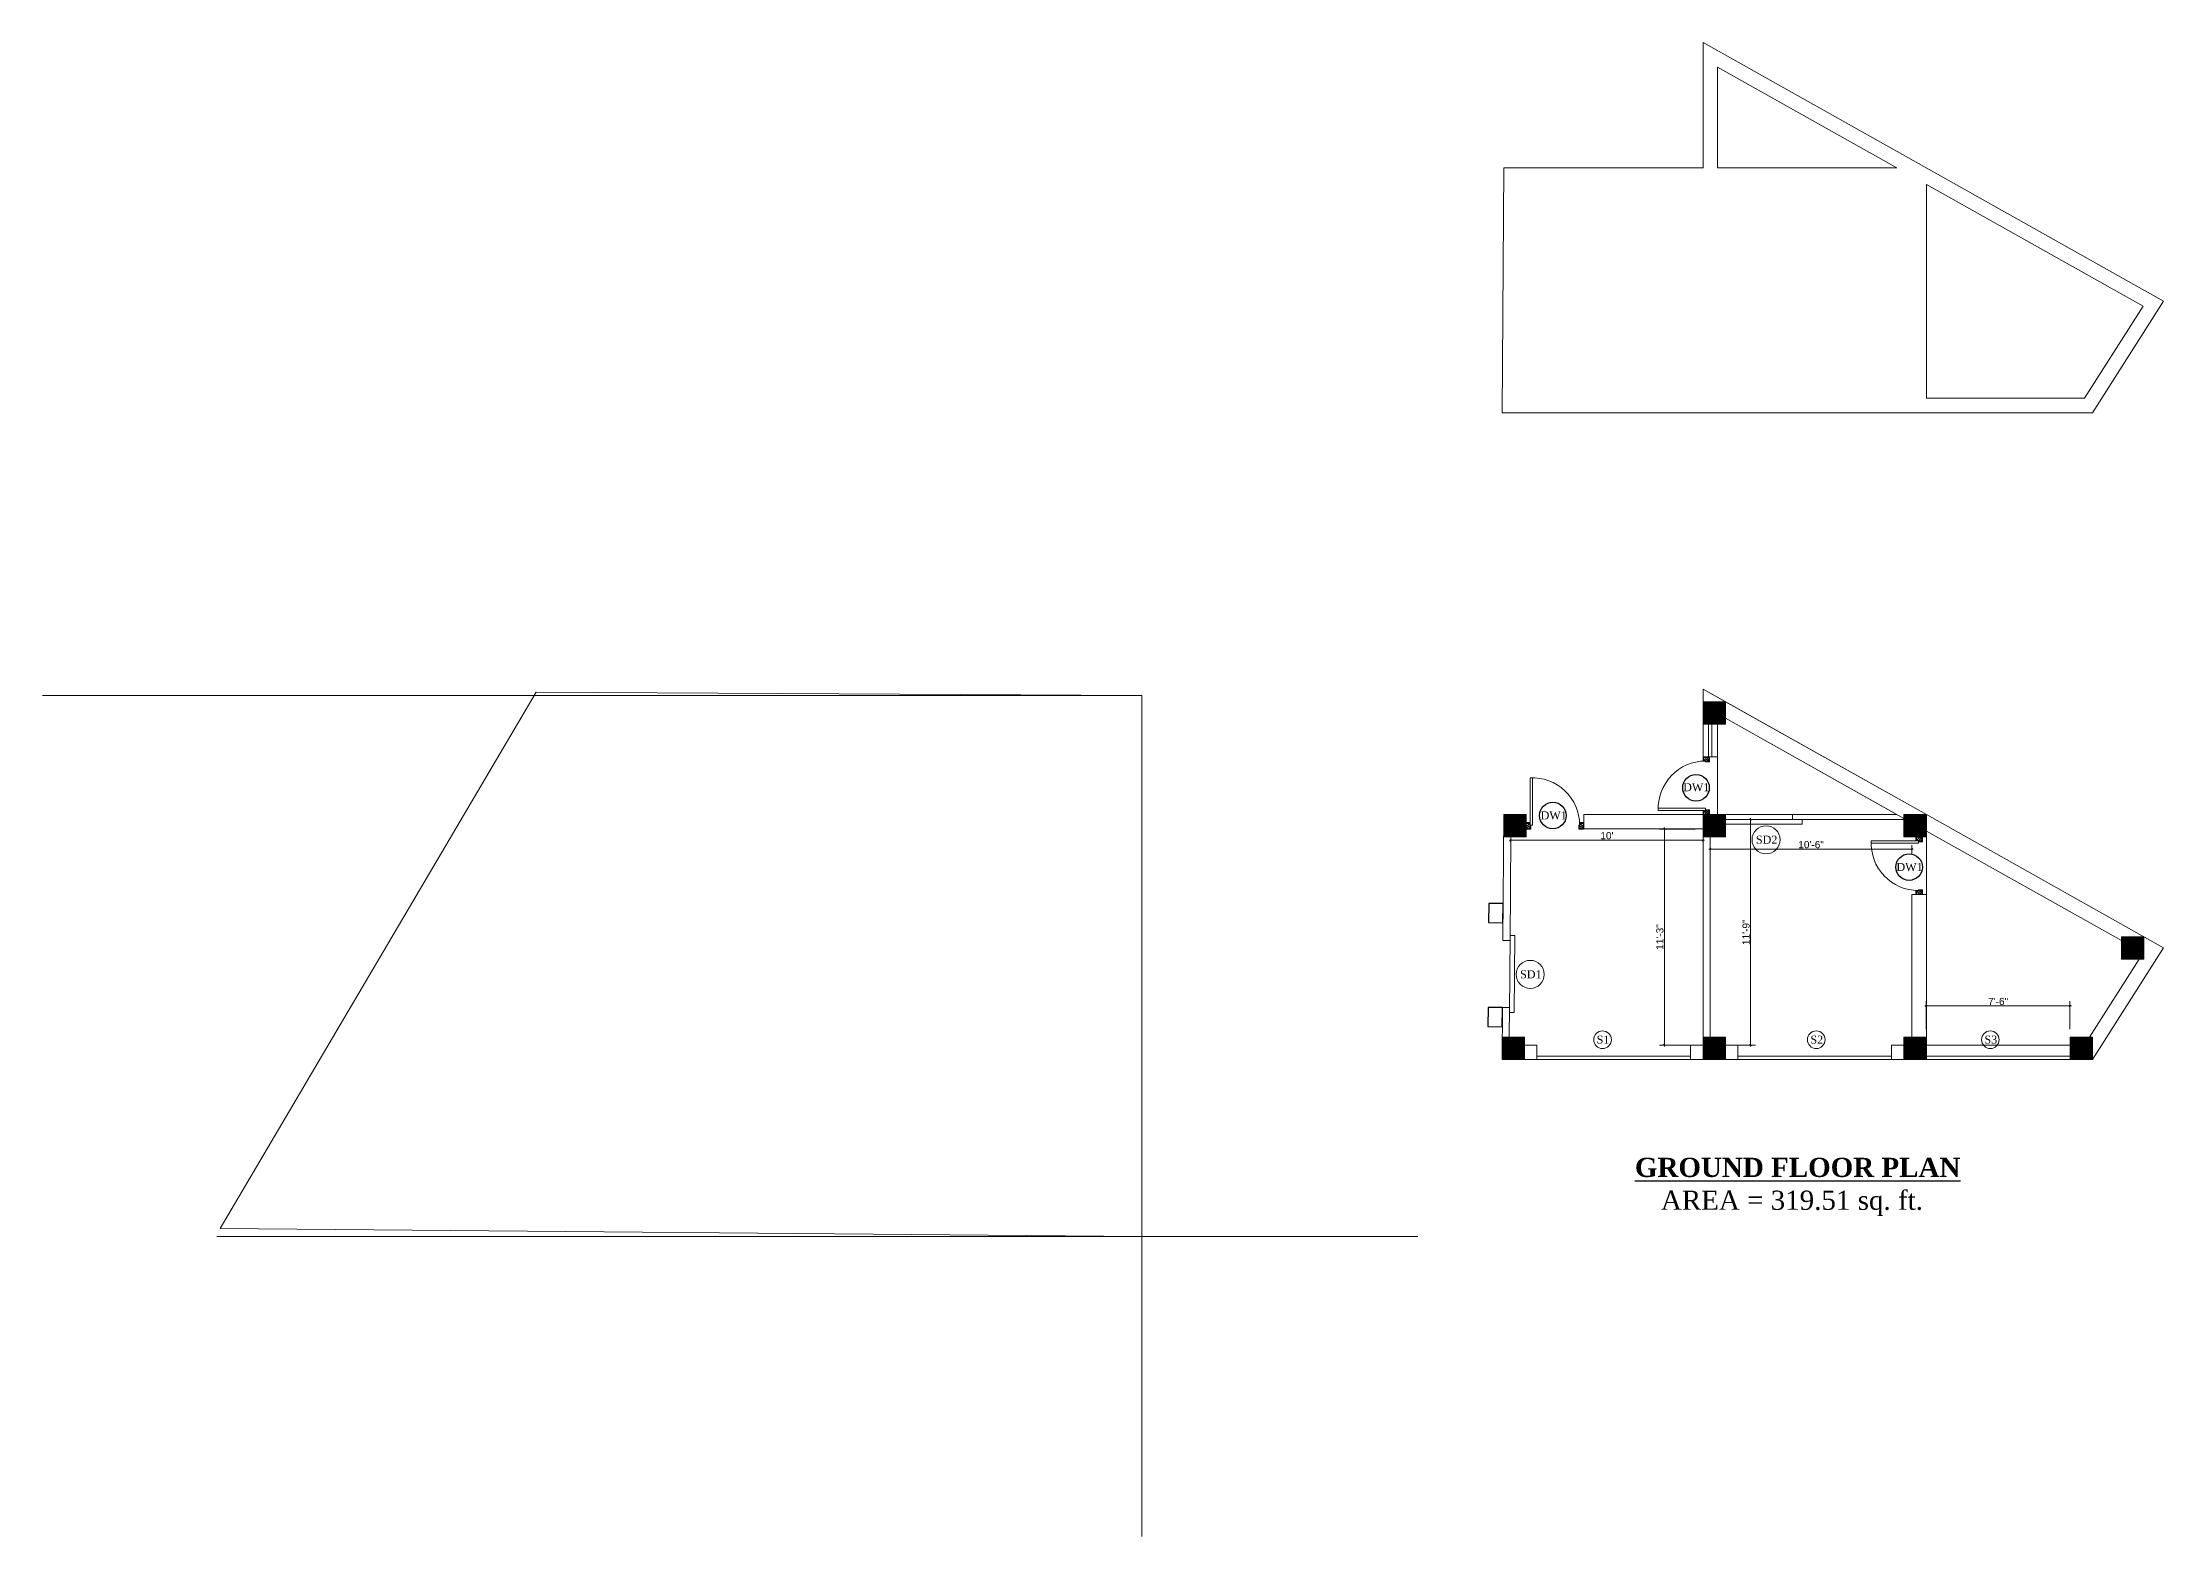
# Model space of a CAD drawing. Header units: inches. Extents: x 4069 to 291496, y -47643 to 12535.
# Drawn here: x 86025 to 87351, y -1870 to -936 of the extents above; entities that cross this region are included whole.
import ezdxf

# ---------------------------------------------------------------- set-up
doc = ezdxf.new("R2010")
doc.units = ezdxf.units.IN
doc.header["$LTSCALE"] = 5
doc.header["$MEASUREMENT"] = 0
doc.layers.add('A-WALL', color=7, linetype='Continuous', lineweight=9)
doc.layers.add('DOOR', color=62, linetype='Continuous', lineweight=0)
doc.layers.add('dim line', color=7, linetype='Continuous', lineweight=15, true_color=0xfab2b2)
doc.layers.add('TEXT', color=6, linetype='Continuous')
doc.layers.add('WALL', color=7, linetype='Continuous')
doc.styles.add('ordinary', font='times.ttf')
doc.styles.get("Standard").update_dxf_attribs({"font": 'arial.ttf'})
doc.dimstyles.new('Standard$0', dxfattribs={"dimtxt": 6, "dimasz": 4, "dimexe": 3, "dimexo": 6, "dimgap": 3, "dimtad": 1, "dimdec": 1, "dimzin": 0, "dimdsep": 46, "dimlunit": 4, "dimtxsty": 'Standard', "dimcen": 0.09, "dimclrd": 6, "dimclre": 6, "dimclrt": 7, "dimadec": 0, "dimazin": 0, "dimtfac": 1, "dimtdec": 1, "dimtix": 1, "dimtofl": 0, "dimtmove": 1, "dimatfit": 3, "dimfxl": 1, "dimtolj": 1, "dimtzin": 0, "dimlwd": 18, "dimlwe": 18, "dimarcsym": 0})

# ---------------------------------------------------------------- blocks, each defined once
blk = doc.blocks.new('oblique')
at = {"color": 0, "lineweight": -2}
blk.add_line((0.25, 0.25), (-0.25, -0.25), dxfattribs=at)
at = {"layer": 'dim line', "lineweight": 9}
for p, q in [((-0.4375, 0), (0.4375, 0)), ((0, 0.4375), (0, -0.4375))]:
    blk.add_line(p, q, dxfattribs=at)
blk = doc.blocks.new('*D1973')
at = {"layer": 'A-WALL', "color": 33, "lineweight": 0, "ltscale": 5, "transparency": 16777216}
blk.add_line((86943, -1434.8), (87063.2, -1434.8), dxfattribs=at)
at = {"layer": 'A-WALL', "color": 47, "lineweight": 0, "ltscale": 5, "transparency": 16777216}
for p, q in [((86943, -1437.8), (86943, -1437.8)), ((87063.2, -1437.8), (87063.2, -1437.8))]:
    blk.add_line(p, q, dxfattribs=at)
at = {"layer": 'Defpoints', "color": 0, "ltscale": 5, "transparency": 16777216}
for p in [(86943, -1432.8, -58.2), (87063.2, -1432.8, -58.2), (87063.2, -1434.8)]:
    blk.add_point(p, dxfattribs=at)
at = {"layer": 'A-WALL', "color": 33, "lineweight": 0, "ltscale": 5, "transparency": 16777216, "xscale": 2, "yscale": 2, "zscale": 2, "rotation": 180}
blk.add_blockref('oblique', (86943, -1434.8), dxfattribs=at)
at = {"layer": 'A-WALL', "color": 33, "lineweight": 0, "ltscale": 5, "transparency": 16777216, "xscale": 2, "yscale": 2, "zscale": 2}
blk.add_blockref('oblique', (87063.2, -1434.8), dxfattribs=at)
at = {"layer": 'A-WALL', "color": 7, "ltscale": 5, "transparency": 16777216, "insert": (87003.1, -1432), "char_height": 4.5, "attachment_point": 5}
blk.add_mtext("\\A1;10'", dxfattribs=at)
blk = doc.blocks.new('_OBLIQUE')
at = {"color": 0, "linetype": 'ByBlock'}
blk.add_line((-0.5, -0.5), (0.5, 0.5), dxfattribs=at)
blk = doc.blocks.new('*D1974')
at = {"layer": 'A-WALL', "color": 47, "lineweight": 0, "ltscale": 5, "transparency": 16777216}
for p, q in [((87067.7, -1437.8), (87067.7, -1443.4)), ((87193.7, -1437.8), (87193.7, -1443.4))]:
    blk.add_line(p, q, dxfattribs=at)
at = {"layer": 'A-WALL', "color": 33, "lineweight": 0, "ltscale": 5, "transparency": 16777216}
blk.add_line((87067.7, -1440.4), (87193.7, -1440.4), dxfattribs=at)
at = {"layer": 'Defpoints', "color": 0, "ltscale": 5, "transparency": 16777216}
for p in [(87067.7, -1432.8, -58.2), (87193.7, -1432.8, -58.2), (87193.7, -1440.4)]:
    blk.add_point(p, dxfattribs=at)
at = {"layer": 'A-WALL', "color": 33, "lineweight": 0, "ltscale": 5, "transparency": 16777216, "xscale": 2, "yscale": 2, "zscale": 2, "rotation": 180}
blk.add_blockref('oblique', (87067.7, -1440.4), dxfattribs=at)
at = {"layer": 'A-WALL', "color": 33, "lineweight": 0, "ltscale": 5, "transparency": 16777216, "xscale": 2, "yscale": 2, "zscale": 2}
blk.add_blockref('oblique', (87193.7, -1440.4), dxfattribs=at)
at = {"layer": 'A-WALL', "color": 7, "ltscale": 5, "transparency": 16777216, "insert": (87130.7, -1437.6), "char_height": 4.5, "attachment_point": 5}
blk.add_mtext('\\A1;10\'-6"', dxfattribs=at)
blk = doc.blocks.new('A$C27B36B59')
at = {"layer": 'DOOR'}
for p, q in [((0, 4), (0, 0)), ((2.5, 4), (0, 4)), ((0, 0), (3, 0)), ((2.5, 2.5), (2.5, 4)), ((3, 2.5), (2.5, 2.5)), ((3, 0), (3, 2.5))]:
    blk.add_line(p, q, dxfattribs=at)
for centre, radius, start, end in [((-1.4, -0.5), 4.75, 22.1411, 72.838), ((1.3, 2.1), 1.64, 45.138, 144.8948), ((2.2, 0.3), 2.49, 83.3149, 152.658), ((0.1, 0.4), 2.05, 349.4875, 93.6805), ((2, -0.5), 2.01, 58.7447, 166.495), ((-0.1, 0.3), 1.13, 343.542, 86.947), ((2.1, -0.4), 1.17, 38.2816, 160.1519)]:
    blk.add_arc(centre, radius, start, end, dxfattribs=at)
blk = doc.blocks.new('D2')
at = {"layer": 'DOOR'}
for p, q in [((74474, 24047.6), (74474, 24018.1)), ((74474, 24047.6), (74475.5, 24047.6)), ((74475.5, 24047.6), (74475.5, 24018.1))]:
    blk.add_line(p, q, dxfattribs=at)
blk.add_arc((74474, 24047.6), 29.5, 180, 272.9146, dxfattribs=at)
at = {"layer": 'DOOR', "xscale": -1, "rotation": 180}
blk.add_blockref('A$C27B36B59', (74442, 24050.1), dxfattribs=at)
at = {"layer": 'DOOR', "rotation": 180}
blk.add_blockref('A$C27B36B59', (74478, 24050.1), dxfattribs=at)
blk = doc.blocks.new('*D1975')
at = {"layer": 'A-WALL', "color": 47, "lineweight": 0, "ltscale": 5, "transparency": 16777216}
for p, q in [((87058.2, -1427.8), (87036, -1427.8)), ((87058.2, -1562.8), (87036, -1562.8))]:
    blk.add_line(p, q, dxfattribs=at)
at = {"layer": 'A-WALL', "color": 33, "lineweight": 0, "ltscale": 5, "transparency": 16777216}
blk.add_line((87039, -1427.8), (87039, -1562.8), dxfattribs=at)
at = {"layer": 'Defpoints', "color": 0, "ltscale": 5, "transparency": 16777216}
for p in [(87063.2, -1427.8, -58.2), (87039, -1562.8), (87063.2, -1562.8, -58.2)]:
    blk.add_point(p, dxfattribs=at)
at = {"layer": 'A-WALL', "color": 33, "lineweight": 0, "ltscale": 5, "transparency": 16777216, "xscale": 2, "yscale": 2, "zscale": 2}
for p, rotation in [((87039, -1427.8), 90), ((87039, -1562.8), 270)]:
    blk.add_blockref('oblique', p, dxfattribs=dict(at, rotation=rotation))
at = {"layer": 'A-WALL', "color": 7, "ltscale": 5, "transparency": 16777216, "insert": (87036.2, -1495.3), "char_height": 4.5, "attachment_point": 5, "rotation": 90}
blk.add_mtext('\\A1;11\'-3"', dxfattribs=at)
blk = doc.blocks.new('*D1976')
at = {"layer": 'A-WALL', "color": 47, "lineweight": 0, "ltscale": 5, "transparency": 16777216}
for p, q in [((87120.2, -1421.8), (87089.9, -1421.8)), ((87082.2, -1562.8), (87095.9, -1562.8))]:
    blk.add_line(p, q, dxfattribs=at)
at = {"layer": 'A-WALL', "color": 33, "lineweight": 0, "ltscale": 5, "transparency": 16777216}
blk.add_line((87092.9, -1421.8), (87092.9, -1562.8), dxfattribs=at)
at = {"layer": 'Defpoints', "color": 0, "ltscale": 5, "transparency": 16777216}
for p in [(87125.2, -1421.8, -58.2), (87077.2, -1562.8, -58.2), (87092.9, -1562.8)]:
    blk.add_point(p, dxfattribs=at)
at = {"layer": 'A-WALL', "color": 33, "lineweight": 0, "ltscale": 5, "transparency": 16777216, "xscale": 2, "yscale": 2, "zscale": 2}
for p, rotation in [((87092.9, -1421.8), 90), ((87092.9, -1562.8), 270)]:
    blk.add_blockref('oblique', p, dxfattribs=dict(at, rotation=rotation))
at = {"layer": 'A-WALL', "color": 7, "ltscale": 5, "transparency": 16777216, "insert": (87090.1, -1492.3), "char_height": 4.5, "attachment_point": 5, "rotation": 90}
blk.add_mtext('\\A1;11\'-9"', dxfattribs=at)
blk = doc.blocks.new('*D1977')
at = {"layer": 'A-WALL', "color": 47, "lineweight": 0, "ltscale": 5, "transparency": 16777216}
for p, q in [((87202.7, -1552.8), (87202.7, -1535.4)), ((87292.5, -1552.8), (87292.5, -1535.4))]:
    blk.add_line(p, q, dxfattribs=at)
at = {"layer": 'A-WALL', "color": 33, "lineweight": 0, "ltscale": 5, "transparency": 16777216}
blk.add_line((87202.7, -1538.4), (87292.5, -1538.4), dxfattribs=at)
at = {"layer": 'Defpoints', "color": 0, "ltscale": 5, "transparency": 16777216}
for p in [(87292.5, -1538.4), (87202.7, -1557.8, -58.2), (87292.5, -1557.8, -58.2)]:
    blk.add_point(p, dxfattribs=at)
at = {"layer": 'A-WALL', "color": 33, "lineweight": 0, "ltscale": 5, "transparency": 16777216, "xscale": 2, "yscale": 2, "zscale": 2, "rotation": 180}
blk.add_blockref('oblique', (87202.7, -1538.4), dxfattribs=at)
at = {"layer": 'A-WALL', "color": 33, "lineweight": 0, "ltscale": 5, "transparency": 16777216, "xscale": 2, "yscale": 2, "zscale": 2}
blk.add_blockref('oblique', (87292.5, -1538.4), dxfattribs=at)
at = {"layer": 'A-WALL', "color": 7, "ltscale": 5, "transparency": 16777216, "insert": (87247.6, -1535.6), "char_height": 4.5, "attachment_point": 5}
blk.add_mtext('\\A1;7\'-6"', dxfattribs=at)

msp = doc.modelspace()

# ---------------------------------------------------------------- hatches: boundary and pattern name
at = {"layer": 'A-WALL', "ltscale": 5}
h = msp.add_hatch(dxfattribs=at)
h.set_pattern_fill('ANSI31', color=256)
h.set_pattern_definition([(45, (62641.10155, -3000.98769), (-0.08838834765, 0.08838834765), [])])
h.paths.add_polyline_path([(87077.17957, -1348.26654), (87063.17957, -1348.26654), (87063.17957, -1362.26654), (87077.17957, -1362.26654)])
h = msp.add_hatch(dxfattribs=at)
h.set_pattern_fill('ANSI31', color=256)
h.set_pattern_definition([(45, (62626.12873, -3071.51249), (-0.08838834765, 0.08838834765), [])])
h.paths.add_polyline_path([(86952.58563, -1432.79134), (86952.58563, -1418.79134), (86938.58563, -1418.79134), (86938.58563, -1432.79134)])
h = msp.add_hatch(dxfattribs=at)
h.set_pattern_fill('ANSI31', color=256)
h.set_pattern_definition([(45, (62641.10155, -3071.51249), (-0.08838834765, 0.08838834765), [])])
h.paths.add_polyline_path([(87077.17957, -1418.79134), (87063.17957, -1418.79134), (87063.17957, -1432.79134), (87077.17957, -1432.79134)])
h = msp.add_hatch(dxfattribs=at)
h.set_pattern_fill('ANSI31', color=256)
h.set_pattern_definition([(45, (62657.04723, -3071.51249), (-0.08838834765, 0.08838834765), [])])
h.paths.add_polyline_path([(87202.74636, -1432.79134), (87202.74636, -1418.79134), (87188.74636, -1418.79134), (87188.74636, -1432.79134)])
h = msp.add_hatch(dxfattribs=at)
h.set_pattern_fill('ANSI31', color=256)
h.set_pattern_definition([(45, (62792.93387, -2998.83345), (-0.08838834765, 0.08838834765), [])])
h.paths.add_polyline_path([(87324.633, -1495.11231), (87324.633, -1509.11231), (87338.633, -1509.11231), (87338.633, -1495.11231)])
h = msp.add_hatch(dxfattribs=at)
h.set_pattern_fill('ANSI31', color=256)
h.set_pattern_definition([(45, (62625.22116, -3061.5127), (-0.08838834765, 0.08838834765), [])])
h.paths.add_polyline_path([(86937.67807, -1557.79156), (86937.67807, -1571.79156), (86951.67807, -1571.79156), (86951.67807, -1557.79156)])
h = msp.add_hatch(dxfattribs=at)
h.set_pattern_fill('ANSI31', color=256)
h.set_pattern_definition([(45, (62641.10155, -3061.51249), (-0.08838834765, 0.08838834765), [])])
h.paths.add_polyline_path([(87077.17957, -1557.79134), (87063.17957, -1557.79134), (87063.17957, -1571.79134), (87077.17957, -1571.79134)])
h = msp.add_hatch(dxfattribs=at)
h.set_pattern_fill('ANSI31', color=256)
h.set_pattern_definition([(45, (62657.04723, -3061.51249), (-0.08838834765, 0.08838834765), [])])
h.paths.add_polyline_path([(87188.74636, -1557.79134), (87188.74636, -1571.79134), (87202.74636, -1571.79134), (87202.74636, -1557.79134)])
h = msp.add_hatch(dxfattribs=at)
h.set_pattern_fill('ANSI31', color=256)
h.set_pattern_definition([(45, (62760.83815, -3061.51249), (-0.08838834765, 0.08838834765), [])])
h.paths.add_polyline_path([(87292.53728, -1557.79134), (87292.53728, -1571.79134), (87306.53728, -1571.79134), (87306.53728, -1557.79134)])

# ---------------------------------------------------------------- linework, layer by layer
for p, q in [((87063.17957, -1014.67565), (87063.17957, -936.28773)), ((87063.17957, -936.28773), (87350.99224, -1097.93821)), ((87072.17957, -1014.67565), (87072.17957, -951.66498)), ((87184.36773, -1014.67565), (87072.17957, -951.66498)), ((86938.58563, -1014.67565), (86937.58666, -1167.67565)), ((87063.17957, -1014.67565), (86938.58563, -1014.67565)), ((87072.17957, -1014.67565), (87184.36773, -1014.67565)), ((87202.74636, -1158.67565), (87202.74636, -1024.99804)), ((87338.28766, -1101.12504), (87202.74636, -1024.99804)), ((87306.53728, -1167.67565), (87350.99224, -1097.93821)), ((87301.60134, -1158.67565), (87338.28766, -1101.12504)), ((87202.74636, -1158.67565), (87301.60134, -1158.67565)), ((86937.58666, -1167.67565), (87306.53728, -1167.67565)), ((86712.48478, -1344.39347), (86025.35095, -1344.39347)), ((86712.48478, -1344.39347), (86712.48478, -1869.94248)), ((87063.17957, -1382.79134), (87063.17957, -1340.40342)), ((87063.17957, -1340.40342), (87202.74636, -1418.79134)), ((87077.17957, -1348.26654), (87063.17957, -1348.26654)), ((87063.17957, -1348.26654), (87063.17957, -1382.79134)), ((87202.74636, -1418.79134), (87077.17957, -1348.26654)), ((87066.67957, -1382.79134), (87066.67957, -1362.26654)), ((87068.67957, -1382.79134), (87068.67957, -1362.26654)), ((87072.17957, -1382.79134), (87072.17957, -1362.26654)), ((87077.17957, -1358.58893), (87188.74636, -1421.25061)), ((87072.17957, -1382.79134), (87063.17957, -1382.79134)), ((86938.58563, -1418.79134), (86938.07242, -1497.393)), ((86952.58563, -1418.79134), (86938.58563, -1418.79134)), ((86952.58563, -1427.79134), (86952.58563, -1418.79134)), ((86988.58563, -1427.79134), (86988.58563, -1418.79134)), ((87063.17957, -1418.79134), (86988.58563, -1418.79134)), ((86988.58563, -1427.79134), (87063.17957, -1427.79134)), ((87072.17957, -1418.79134), (87063.17957, -1418.79134)), ((87125.17957, -1421.79134), (87077.17957, -1421.79134)), ((87125.17957, -1424.79134), (87077.17957, -1424.79134)), ((87119.17957, -1418.79134), (87184.36773, -1418.79134)), ((87119.17957, -1418.79134), (87119.17957, -1421.79134)), ((87119.17957, -1421.79134), (87188.74636, -1421.79134)), ((87125.17957, -1421.79134), (87125.17957, -1424.79134)), ((87350.99224, -1502.05389), (87202.74636, -1418.79134)), ((87202.74636, -1432.79134), (87202.74636, -1418.79134)), ((87324.633, -1497.57157), (87202.74636, -1429.11373)), ((86942.9943, -1432.79134), (86942.53876, -1497.393)), ((87063.17957, -1432.79134), (87063.17957, -1557.79134)), ((87067.67957, -1432.79134), (87067.67957, -1557.79134)), ((87193.74636, -1557.79134), (87193.74636, -1468.79134)), ((87193.74636, -1468.79134), (87202.74636, -1468.79134)), ((87202.74636, -1571.79134), (87202.74636, -1468.79134)), ((86938.07242, -1497.393), (86942.53876, -1497.393)), ((86942.55991, -1494.39307), (86942.22145, -1542.39084)), ((86945.55984, -1494.41423), (86942.55977, -1494.41423)), ((86945.55984, -1494.41423), (86945.22138, -1542.41199)), ((87304.78865, -1557.79134), (87335.81968, -1509.11231)), ((87306.53728, -1571.79134), (87350.99224, -1502.05389)), ((87306.53728, -1571.79134), (87350.99224, -1502.05389)), ((86937.7982, -1539.393), (86937.58666, -1571.79134)), ((86937.7982, -1539.393), (86942.24259, -1539.393)), ((86942.24259, -1539.393), (86942.11285, -1557.79156)), ((86945.22138, -1542.41199), (86942.2213, -1542.41199)), ((86951.61278, -1562.79134), (86959.39617, -1562.79134)), ((86959.39617, -1562.79134), (86959.39617, -1571.79134)), ((87055.39617, -1562.79134), (87055.39617, -1571.79134)), ((87055.39617, -1562.79134), (87063.17957, -1562.79134)), ((87077.17957, -1562.79134), (87084.96296, -1562.79134)), ((87084.96296, -1562.79134), (87084.96296, -1571.79134)), ((87180.96296, -1562.79134), (87180.96296, -1571.79134)), ((87180.96296, -1562.79134), (87188.74636, -1562.79134)), ((86937.58666, -1571.79134), (87202.74636, -1571.79134)), ((86959.39617, -1569.79134), (87055.39617, -1569.79134)), ((86959.39617, -1571.79134), (87055.39617, -1571.79134)), ((87084.96296, -1569.79134), (87180.96296, -1569.79134)), ((87084.96296, -1571.79134), (87180.96296, -1571.79134)), ((87202.74636, -1569.79134), (87292.53728, -1569.79134)), ((87202.74636, -1571.79134), (87306.53728, -1571.79134)), ((86134.34281, -1682.39347), (86884.9583, -1682.39347))]:
    msp.add_line(p, q, dxfattribs=at)
for points in [[(87063.17957, -936.28773), (87063.17957, -1014.67565), (86938.58563, -1014.67565), (86937.58666, -1167.67565), (87306.53728, -1167.67565), (87350.99224, -1097.93821)], [(87063.17957, -1340.40342), (87063.17957, -1348.26654), (87077.17957, -1348.26654)]]:
    msp.add_lwpolyline(points, close=True, dxfattribs=at)
at = {"layer": 'A-WALL', "ltscale": 5, "elevation": -58.16904}
for points in [[(87063.17957, -1362.26654), (87077.17957, -1362.26654), (87077.17957, -1348.26654), (87063.17957, -1348.26654)], [(87077.17957, -1358.58893), (87077.17957, -1362.26654), (87072.17957, -1362.26654), (87072.17957, -1418.79134), (87184.36773, -1418.79134)], [(86938.58563, -1432.79134), (86952.58563, -1432.79134), (86952.58563, -1418.79134), (86938.58563, -1418.79134)], [(87063.17957, -1432.79134), (87077.17957, -1432.79134), (87077.17957, -1418.79134), (87063.17957, -1418.79134)], [(87188.74636, -1432.79134), (87202.74636, -1432.79134), (87202.74636, -1418.79134), (87188.74636, -1418.79134)], [(87202.74636, -1429.11373), (87202.74636, -1562.79134), (87292.53728, -1562.79134), (87292.53728, -1557.79134), (87304.78865, -1557.79134), (87335.81968, -1509.11231), (87324.633, -1509.11231), (87324.633, -1497.57157)], [(87324.633, -1495.11231), (87338.633, -1495.11231), (87338.633, -1509.11231), (87324.633, -1509.11231)], [(86937.67807, -1557.79156), (86951.67807, -1557.79156), (86951.67807, -1571.79156), (86937.67807, -1571.79156)], [(87063.17957, -1557.79134), (87077.17957, -1557.79134), (87077.17957, -1571.79134), (87063.17957, -1571.79134)], [(87188.74636, -1557.79134), (87202.74636, -1557.79134), (87202.74636, -1571.79134), (87188.74636, -1571.79134)], [(87292.53728, -1557.79134), (87306.53728, -1557.79134), (87306.53728, -1571.79134), (87292.53728, -1571.79134)]]:
    msp.add_lwpolyline(points, close=True, dxfattribs=at)
at = {"layer": 'A-WALL', "ltscale": 5}
for centre, radius in [((87102.5611, -1434.52894), 8.76392), ((86955.16116, -1518.64006), 8.76392), ((87000.36443, -1559.45756), 5.51639), ((87133.92805, -1559.45756), 5.51639), ((87242.72728, -1559.45756), 5.51639)]:
    msp.add_circle(centre, radius, dxfattribs=at)
at = {"layer": 'DOOR', "lineweight": 13, "elevation": -58.16904}
msp.add_lwpolyline([(86136.50549, -1677.51011), (86712.48478, -1682.39347), (86712.48478, -1344.39347), (86333.98816, -1342.36597)], close=True, dxfattribs=at)
at = {"layer": 'TEXT'}
for centre in [(87058.7709, -1402.05841, -58.16904), (86969.31857, -1419.38268, -58.16904), (87191.96856, -1451.58475, -58.16904)]:
    msp.add_circle(centre, 8.29786, dxfattribs=at)
at = {"layer": 'WALL', "color": 2, "linetype": 'ByBlock', "ltscale": 5, "elevation": -58.16904}
for points in [[(86929.22315, -1474.27904), (86929.1448, -1486.27901), (86938.14424, -1486.39313), (86938.2226, -1474.39316)], [(86928.79875, -1539.27888), (86928.7204, -1551.27886), (86937.71985, -1551.39297), (86937.7982, -1539.393)]]:
    msp.add_lwpolyline(points, close=True, dxfattribs=at)

# ---------------------------------------------------------------- block references
at = {"layer": 'WALL', "color": 2, "linetype": 'ByBlock'}
for p, rotation in [((63017.09165, 73059.15988, -58.16904), 270), ((161430.53686, 22622.29657, -58.16904), 180)]:
    msp.add_blockref('D2', p, dxfattribs=dict(at, rotation=rotation))
at = {"layer": 'WALL', "color": 2, "linetype": 'ByBlock', "xscale": -1, "rotation": 270}
msp.add_blockref('D2', (63150.15844, -75910.74257, -58.16904), dxfattribs=at)

# ---------------------------------------------------------------- texts
at = {"layer": 'TEXT', "style": 'ordinary'}
for s, p in [('DW1', (87050.74958, -1404.18275, -58.16904)), ('SD2', (87096.21648, -1436.97306)), ('DW1', (87184.04452, -1454.04726, -58.16904)), ('SD1', (86948.81653, -1521.08419)), ('S1', (86996.68563, -1561.90168)), ('S2', (87130.24924, -1561.90168)), ('S3', (87239.04848, -1561.90168))]:
    msp.add_text(s, height=5, dxfattribs=at).set_placement(p)
msp.add_text('DW1', height=5, rotation=0.00038808, dxfattribs=at).set_placement((86961.66161, -1421.77738, -58.16904))
at = {"layer": 'TEXT', "char_height": 12, "width": 219.8150831, "attachment_point": 8, "rotation": 359.99961192, "style": 'ordinary'}
for s, insert in [('{\\fTimes New Roman|b1|i0|c0|p18;\\LGROUND FLOOR PLAN}', (87122.3076, -1645.42675)), ('AREA = 319.51 sq. ft.', (87118.72284, -1669.6675))]:
    msp.add_mtext(s, dxfattribs=dict(at, insert=insert))

# ---------------------------------------------------------------- dimensions: what is measured, and where the dimension line sits
at = {"layer": 'A-WALL', "ltscale": 5}
for base, p1, p2, picture, middle in [((87063.17957, -1434.79989), (86942.9943, -1432.79134, -58.16904), (87063.17957, -1432.79134, -58.16904), '*D1973', (87003.08694, -1432.00231)), ((87193.74636, -1440.3787), (87067.67957, -1432.79134, -58.16904), (87193.74636, -1432.79134, -58.16904), '*D1974', (87130.71296, -1437.58112)), ((87292.53728, -1538.41041), (87202.74636, -1557.79134, -58.16904), (87292.53728, -1557.79134, -58.16904), '*D1977', (87247.64182, -1535.61283))]:
    dim = msp.add_linear_dim(base=base, p1=p1, p2=p2, dimstyle='Standard$0', override={"dimtxt": 4.5, "dimasz": 2, "dimexo": 5, "dimgap": 0.5, "dimdec": 0, "dimzin": 12, "dimpost": '\\X', "dimblk": 'oblique', "dimcen": 3, "dimclrd": 33, "dimclre": 47, "dimtfac": 0.5, "dimtdec": 0, "dimfxl": 3, "dimlwd": 0, "dimlwe": 0}, dxfattribs=at)
    dim.commit()
    dim.dimension.update_dxf_attribs({"geometry": picture, "text_midpoint": middle})
for base, p1, p2, picture, middle in [((87039.01015, -1562.79134), (87063.17957, -1427.79134, -58.16904), (87063.17957, -1562.79134, -58.16904), '*D1975', (87036.21103, -1495.29134)), ((87092.8646, -1562.79134), (87125.17957, -1421.79134, -58.16904), (87077.17957, -1562.79134, -58.16904), '*D1976', (87090.06702, -1492.29134))]:
    dim = msp.add_linear_dim(base=base, p1=p1, p2=p2, angle=90, dimstyle='Standard$0', override={"dimtxt": 4.5, "dimasz": 2, "dimexo": 5, "dimgap": 0.5, "dimdec": 0, "dimzin": 12, "dimpost": '\\X', "dimblk": 'oblique', "dimcen": 3, "dimclrd": 33, "dimclre": 47, "dimtfac": 0.5, "dimtdec": 0, "dimfxl": 3, "dimlwd": 0, "dimlwe": 0}, dxfattribs=at)
    dim.commit()
    dim.dimension.update_dxf_attribs({"geometry": picture, "text_midpoint": middle})

doc.saveas('drawing.dxf')
